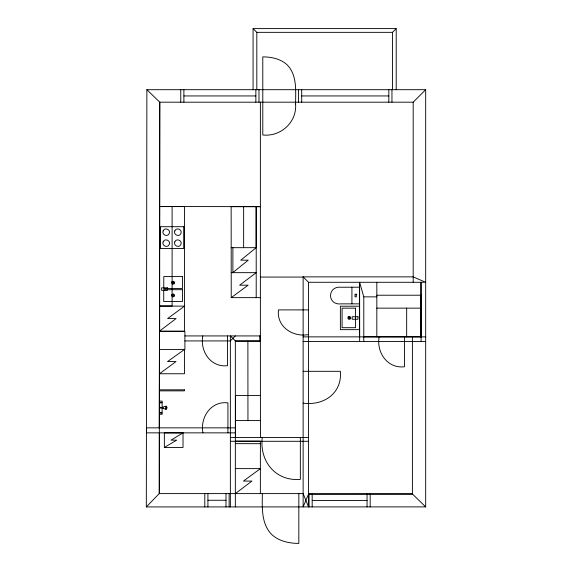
<?xml version="1.0" encoding="UTF-8"?>
<svg xmlns="http://www.w3.org/2000/svg" width="572" height="572" viewBox="0 0 572 572"><rect width="100%" height="100%" fill="white"/><g stroke="black" fill="none" stroke-linecap="round" stroke-linejoin="round"><path stroke-width="0.86" d="M146.325 506.928L146.875 89.697L425.675 89.697L425.675 506.892L146.325 506.928L159.245 493.607L159.767 102.188L146.875 89.697M363.799 336.837L421.106 336.865L421.149 295.223L376.834 295.223M159.245 427.856L159.459 331.56L184.899 331.56L184.899 349.463L159.438 349.571M159.667 331.56L159.767 102.188L413.184 102.188L425.675 89.697M235.342 335.928L230.366 340.926L184.899 340.926M253.074 89.697L253.074 28.6L256.821 32.347L392.456 32.347L396.203 28.6L396.203 89.697M232.768 272.658L248.255 260.167L240.762 260.167L256.213 247.676L231.152 247.676M159.531 331.095L184.513 331.095L184.584 206.592L159.602 206.592L159.531 331.095L176.105 318.561L167.61 318.561L184.513 306.156M235.378 493.6L251.945 481.066L243.45 481.066L260.36 468.661M159.617 206.528L260.374 206.664L231.152 206.642L231.231 297.64L248.134 285.192L239.639 285.192L256.213 272.658L231.231 272.658M159.459 331.56L159.466 373.752L176.04 361.568L167.546 361.568L184.456 349.506M183.019 432.861L171.014 440.147L176.705 440.147L164.357 447.44L164.357 432.861L183.019 432.861L183.019 447.44L164.357 447.44M351.923 287.201L341.198 287.244C327.077 285.671 326.962 305.548 341.198 303.854L359.409 303.854L359.409 287.201L351.923 287.201L351.923 303.854M253.074 28.6L396.203 28.6M183.891 95.946L255.863 95.946M301.709 95.946L388.831 95.946M303.131 276.877L413.184 276.877L425.675 282.289L308.544 282.289L303.131 276.877L303.131 506.928L308.544 494.022L412.405 493.986L425.675 506.892M260.374 277.062L303.131 277.062M359.624 341.448L359.624 282.289L363.785 296.861L376.834 296.861M231.231 297.64L260.374 297.64M159.617 305.977L172.108 305.977L172.108 206.592M159.531 306.113L184.584 306.113M359.609 306.206L340.383 306.206L340.383 329.651L359.609 329.651M376.834 308.144L421.149 308.144M308.544 309.895L278.478 309.895C276.34 326.819 293.164 337.58 308.544 334.556M184.899 335.928L260.567 335.928L260.567 340.926L235.342 340.926L230.366 335.928L230.366 506.928M259.731 336.407L260.389 336.407L260.374 102.188M303.131 336.865L425.675 336.865M235.392 341.148L260.382 341.148L260.439 437.537M303.131 341.448L425.675 341.448M303.131 371.314L340.361 371.314C342.299 393.386 323.573 405.956 303.131 403.131M159.466 373.752L184.456 373.752L184.456 349.463M235.392 395.438L260.439 395.438M159.567 402.538L162.112 402.502M159.567 407.164C162.162 408.365 164.271 406.127 166.466 406.184L167.067 407.579L166.466 409.266C164.271 409.316 162.162 407.085 159.567 408.286M159.567 412.948L162.112 412.948M235.457 420.584L260.439 420.584M235.342 427.856L146.425 427.856L146.425 432.854L235.342 432.854M230.366 437.537L308.544 437.537M235.392 441.105L260.382 441.105L260.36 493.6M230.366 441.291L308.544 441.291M235.342 443.636L260.382 443.7M235.342 468.618L260.36 468.618M159.245 493.607L303.131 493.607L308.544 506.928L308.544 282.289M308.544 493.986L412.405 493.986L412.405 336.865M207.922 500.264L226.004 500.264M312.183 500.471L367.06 500.457M420.878 282.289L421.106 336.865M370.177 494.001L370.184 506.906M359.545 282.289L359.624 336.865M312.176 494.015L312.183 506.928M309.059 494.022L309.066 506.928M421.106 282.289L421.106 341.448M413.184 102.188L413.184 282.289M406.671 308.093L406.671 336.865M404.476 336.865L404.476 366.759C387.623 368.868 376.24 352.445 379.164 336.865M392.456 32.347L392.456 89.697M391.956 89.697L391.956 102.188M388.831 89.697L388.831 102.188M376.834 282.289L376.826 336.837M367.06 494.001L367.06 506.906M363.799 296.861L363.785 341.448M301.709 89.697L301.709 102.188M300.343 437.537L300.343 479.379C275.532 481.502 259.388 461.304 262.248 437.537M298.834 493.607L298.834 543.4C289.082 543.407 278.75 541.191 271.478 534.284C261.147 523.487 262.162 507.393 262.362 493.607M298.584 89.697L298.584 102.188M259.731 335.928L259.731 340.926M258.98 89.697L258.98 102.188M256.821 32.347L256.821 89.697M256.206 206.664L256.213 297.64M256.134 206.642L256.134 247.676M255.863 89.697L255.863 102.188M247.948 420.584L247.89 341.148M243.643 206.642L243.643 247.676M235.457 395.438L235.457 437.537M235.342 340.926L235.342 506.928M232.89 247.676L232.89 272.658M229.129 493.607L229.129 506.928M227.928 432.854L227.928 402.86C211.032 400.729 199.95 417.36 202.931 432.854M227.534 335.928L227.534 365.665C210.789 367.767 199.835 351.272 202.795 335.928M226.004 493.607L226.004 506.928M207.922 493.607L207.922 506.928M204.805 493.607L204.805 506.928M183.891 89.697L183.891 102.188M180.766 89.697L180.766 102.188M162.898 407.164L162.898 408.286M162.112 407.164L162.112 401.122L159.567 401.122L159.567 414.285L162.112 414.285L162.112 408.286M159.331 432.854L159.331 493.607M295.602 104.111C296.94 122.344 280.666 136.915 262.791 134.999L262.791 56.885C271.571 56.878 280.859 58.866 287.401 65.086C297.304 75.461 295.602 90.998 295.602 104.111M163.134 230.881C161.368 234.677 167.725 237.566 169.276 233.476C171.049 229.687 164.693 226.798 163.134 230.881M163.134 241.842C161.368 245.631 167.718 248.52 169.276 244.437C171.049 240.648 164.693 237.759 163.134 241.842M174.796 230.881C173.023 234.677 179.379 237.566 180.938 233.476C182.711 229.687 176.355 226.798 174.796 230.881M174.796 241.842C173.023 245.631 179.379 248.52 180.938 244.437C182.711 240.648 176.355 237.759 174.796 241.842M161.068 412.326C161.118 413.663 160.124 412.012 161.068 412.326M160.861 402.538C160.153 403.346 161.518 403.382 160.861 402.538M166.523 407.979C164.993 412.491 165.716 402.481 166.523 407.979M348.262 316.895L347.833 317.667L348.262 318.954L349.034 319.383L350.321 318.954L350.75 318.182L350.321 316.895L349.549 316.466L348.262 316.895M172.1 281.717L171.679 282.489L172.1 283.776L172.88 284.205L174.167 283.776L174.596 283.004L174.167 281.717L173.395 281.288L172.1 281.717M172.544 282.153L172.544 283.333L173.724 283.333L173.724 282.153L172.544 282.153M172.1 294.416L171.679 295.188L172.1 296.475L172.88 296.904L174.167 296.475L174.596 295.703L174.167 294.416L173.395 293.987L172.1 294.416M172.544 294.859L172.544 296.031L173.724 296.031L173.724 294.859L172.544 294.859M348.705 317.338L348.705 318.511L349.878 318.511L349.878 317.338L348.705 317.338M183.698 226.698L160.375 226.698L160.375 248.57L183.698 248.57L183.698 226.698M182.504 276.583L163.771 276.583L163.771 288.452L182.504 288.452L182.504 276.583M167.474 287.823L161.647 287.823L161.647 290.326L167.474 290.326L167.474 287.823M182.461 289.697L163.728 289.697L163.728 301.566L182.461 301.566L182.461 289.697M356.299 294.208L355.04 294.208L355.04 296.854L356.299 296.854L356.299 294.208M355.57 308.158L342.085 308.158L342.085 327.699L355.57 327.699L355.57 308.158M358.008 316.752L352.173 316.752L352.173 319.255L358.008 319.255L358.008 316.752M184.37 389.818L159.388 389.818L159.388 390.862L184.37 390.862L184.37 389.818"/></g></svg>
